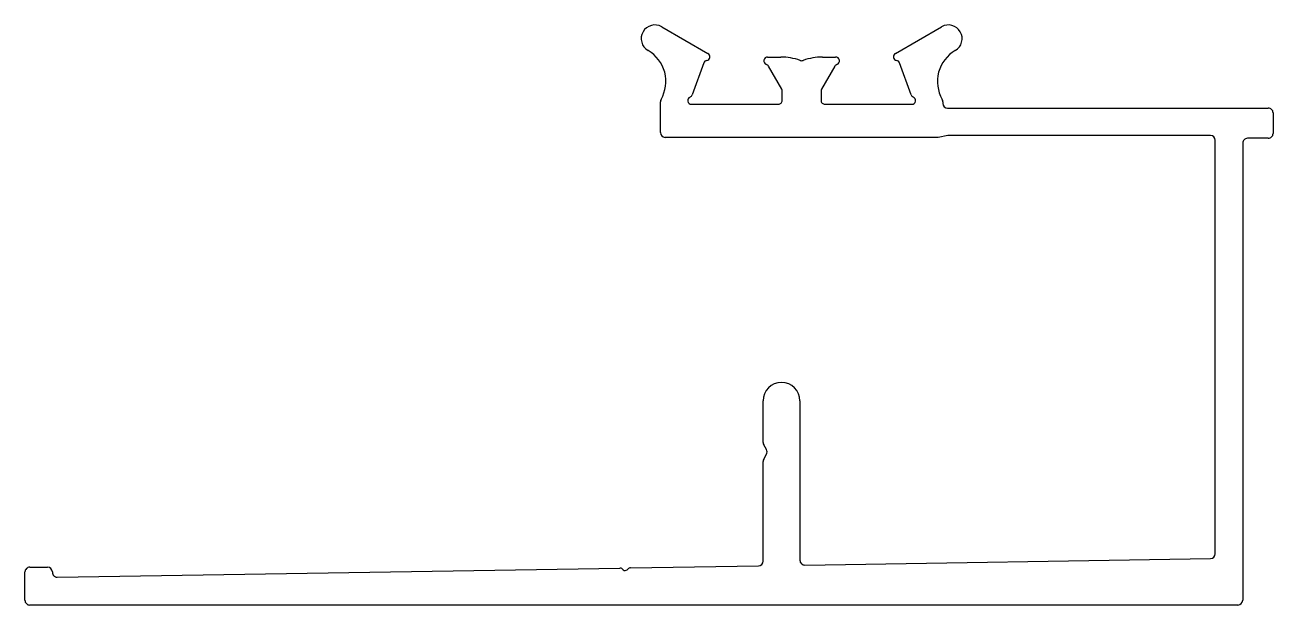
# Model space of a CAD drawing. Header units: inches. Extents: x -32.3 to 33.8, y 0.4 to 31.1.
import ezdxf

# ---------------------------------------------------------------- set-up
doc = ezdxf.new("R2010")
doc.units = ezdxf.units.IN
doc.header["$MEASUREMENT"] = 0
doc.layers.add('BEAD', color=152, linetype='Continuous')

msp = doc.modelspace()

# ---------------------------------------------------------------- linework, layer by layer
at = {"layer": 'BEAD', "color": 7, "lineweight": -2}
for p, q in [((1.42, 31.022), (3.865, 29.611)), ((13.776, 29.611), (16.22, 31.022)), ((0.695, 29.767), (0.695, 29.767)), ((3.646, 29.11), (3.033, 27.426)), ((7.022, 29.423), (7.715, 29.423)), ((9.926, 29.423), (10.619, 29.423)), ((14.608, 27.426), (13.995, 29.11)), ((7.768, 27.73), (7.068, 28.943)), ((10.573, 28.943), (9.873, 27.73)), ((7.795, 27.123), (7.795, 27.628)), ((9.845, 27.628), (9.845, 27.123)), ((1.348, 25.423), (1.348, 27.055)), ((2.995, 26.923), (7.595, 26.923)), ((10.045, 26.923), (14.645, 26.923)), ((16.293, 27.055), (16.293, 26.973)), ((16.543, 26.723), (33.505, 26.723)), ((33.755, 26.473), (33.755, 25.373)), ((16.043, 25.173), (1.598, 25.173)), ((16.544, 25.273), (16.043, 25.173)), ((30.45, 25.273), (16.544, 25.273)), ((33.505, 25.123), (32.4, 25.123)), ((30.7, 3.142), (30.7, 25.023)), ((32.15, 24.873), (32.15, 0.682)), ((6.779, 9.032), (6.779, 11.232)), ((8.729, 11.232), (8.729, 2.797)), ((6.957, 8.657), (6.813, 8.907)), ((6.779, 2.757), (6.779, 8.032)), ((6.813, 8.157), (6.957, 8.407)), ((8.983, 2.547), (30.454, 2.892)), ((-32.265, 0.682), (-32.265, 2.182)), ((-32.015, 2.432), (-31.065, 2.432)), ((-30.815, 2.182), (-30.815, 2.16)), ((-30.561, 1.91), (-0.802, 2.389)), ((-0.657, 2.332), (-0.622, 2.298)), ((-0.41, 2.302), (-0.377, 2.337)), ((-0.234, 2.398), (6.533, 2.507)), ((31.9, 0.432), (-32.015, 0.432))]:
    msp.add_line(p, q, dxfattribs=at)
for centre, radius, start, end in [((1.058, 30.394), 0.725, 60.00001, 240.00001), ((16.583, 30.394), 0.725, 299.99999, 119.99999), ((-0.248, 28.132), 1.888, 329.75729, 60.00001), ((17.889, 28.132), 1.888, 119.99999, 210.24271), ((3.837, 29.041), 0.203, 100.26289, 159.99999), ((3.765, 29.438), 0.2, 280.26289, 60.00002), ((7.022, 29.223), 0.2, 90, 251.23745), ((7.715, 26.423), 3, 70.10756, 89.99995), ((8.82, 29.479), 0.25, 250.10756, 289.89244), ((9.926, 26.423), 3, 90.00005, 109.89244), ((10.619, 29.223), 0.2, 288.76255, 90), ((13.876, 29.438), 0.2, 119.99998, 259.73711), ((13.804, 29.041), 0.203, 20.00001, 79.73711), ((6.892, 28.841), 0.203, 29.99999, 71.23745), ((10.749, 28.841), 0.203, 108.76255, 150.00001), ((7.592, 27.628), 0.203, 0, 29.99999), ((10.049, 27.628), 0.203, 150.00001, 180), ((1.598, 27.055), 0.25, 149.75729, 180), ((2.995, 27.123), 0.2, 112.34716, 270), ((2.842, 27.496), 0.203, 292.34716, 339.99999), ((7.595, 27.123), 0.2, 269.99996, 0.00004), ((10.045, 27.123), 0.2, 179.99996, 270.00004), ((14.799, 27.496), 0.203, 200.00001, 247.65284), ((14.645, 27.123), 0.2, 270, 67.65284), ((16.043, 27.055), 0.25, 360, 30.24271), ((16.543, 26.973), 0.25, 180, 270), ((33.505, 26.473), 0.25, 359.99996, 90.00004), ((1.598, 25.423), 0.25, 180, 270), ((30.45, 25.023), 0.25, 0, 90), ((32.4, 24.873), 0.25, 89.99996, 180.00004), ((33.505, 25.373), 0.25, 269.99996, 0.00004), ((7.754, 11.232), 0.975, 0, 180), ((7.029, 9.032), 0.25, 180.00021, 210.00009), ((6.741, 8.532), 0.25, 330.00002, 29.99998), ((7.029, 8.032), 0.25, 150.0001, 180), ((6.529, 2.757), 0.25, 270.92177, 0), ((8.979, 2.797), 0.25, 180, 270.92177), ((30.45, 3.142), 0.25, 270.92177, 0), ((-32.015, 2.182), 0.25, 89.99996, 180.00004), ((-31.065, 2.182), 0.25, 0, 90), ((-30.565, 2.16), 0.25, 180, 270.92177), ((-0.799, 2.186), 0.203, 45.92193, 90.92177), ((-0.518, 2.406), 0.15, 225.92156, 315.92164), ((-0.231, 2.195), 0.203, 90.92177, 135.92193), ((-32.015, 0.682), 0.25, 179.99996, 270.00004), ((31.9, 0.682), 0.25, 270, 0)]:
    msp.add_arc(centre, radius, start, end, dxfattribs=at)

doc.saveas('drawing.dxf')
